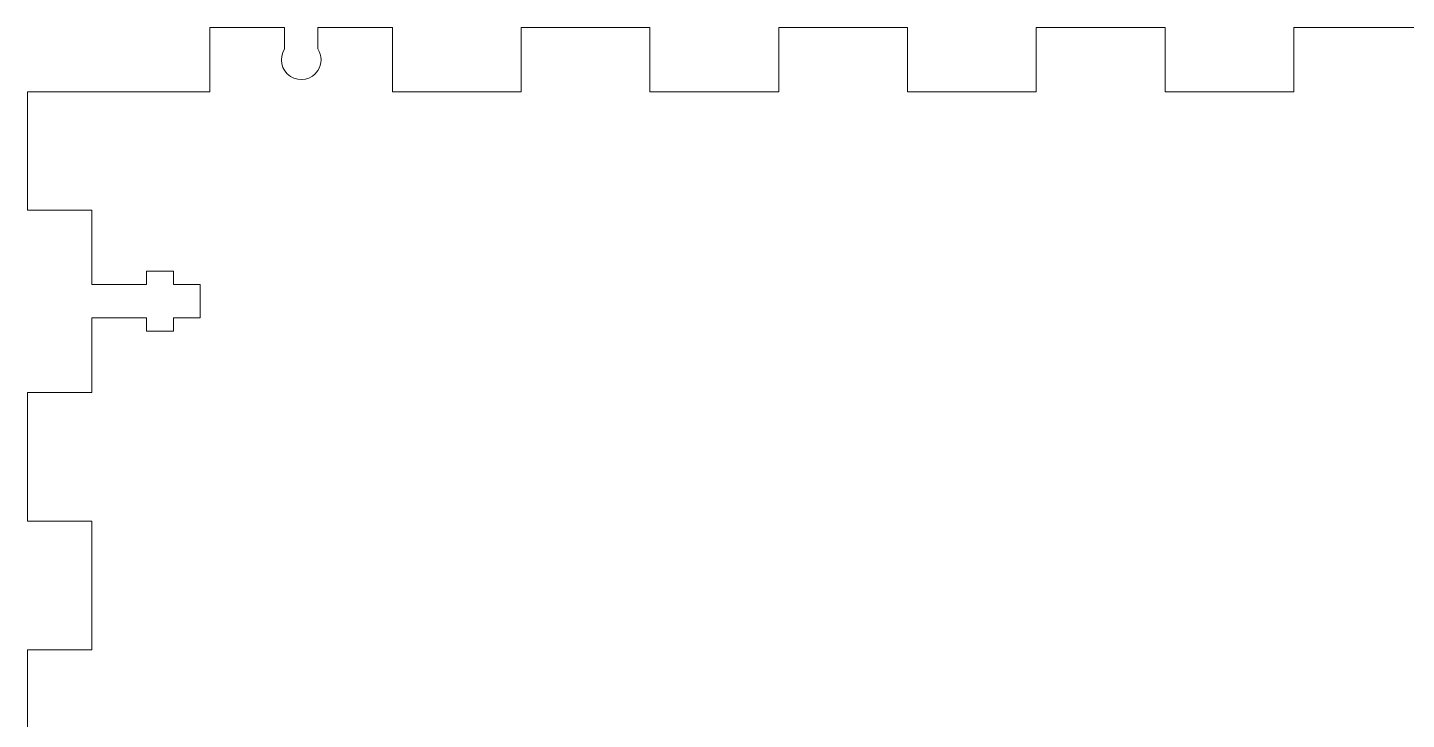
# Model space of a CAD drawing. Header units: inches. Extents: x 5 to 205, y 56 to 256.
# Drawn here: x 5.3 to 133.8, y 191.5 to 256 of the extents above; entities that cross this region are included whole.
import ezdxf

# ---------------------------------------------------------------- set-up
doc = ezdxf.new("R2010")
doc.units = ezdxf.units.IN
doc.header["$MEASUREMENT"] = 0

# ---------------------------------------------------------------- blocks, each defined once
blk = doc.blocks.new('block 455')
at = {"color": 7, "lineweight": 15, "true_color": 0xffffff}
blk.add_lwpolyline([(22.3, 249.99), (5.3, 249.99)], dxfattribs=at)
blk = doc.blocks.new('block 456')
at = {"color": 7, "lineweight": 15, "true_color": 0xffffff}
blk.add_lwpolyline([(22.3, 255.99), (22.3, 249.99)], dxfattribs=at)
blk = doc.blocks.new('block 457')
at = {"color": 7, "lineweight": 15, "true_color": 0xffffff}
blk.add_lwpolyline([(29.25, 255.99), (22.3, 255.99)], dxfattribs=at)
blk = doc.blocks.new('block 458')
at = {"color": 7, "lineweight": 15, "true_color": 0xffffff}
blk.add_lwpolyline([(29.25, 254), (29.25, 255.99)], dxfattribs=at)
blk = doc.blocks.new('block 459')
at = {"color": 7, "lineweight": 15, "true_color": 0xffffff}
blk.add_lwpolyline([(32.35, 255.99), (32.35, 254)], dxfattribs=at)
blk = doc.blocks.new('block 460')
at = {"color": 7, "lineweight": 15, "true_color": 0xffffff}
blk.add_lwpolyline([(39.3, 255.99), (32.35, 255.99)], dxfattribs=at)
blk = doc.blocks.new('block 461')
at = {"color": 7, "lineweight": 15, "true_color": 0xffffff}
blk.add_lwpolyline([(39.3, 249.99), (39.3, 255.99)], dxfattribs=at)
blk = doc.blocks.new('block 462')
at = {"color": 7, "lineweight": 15, "true_color": 0xffffff}
blk.add_lwpolyline([(51.3, 249.99), (39.3, 249.99)], dxfattribs=at)
blk = doc.blocks.new('block 463')
at = {"color": 7, "lineweight": 15, "true_color": 0xffffff}
blk.add_lwpolyline([(51.3, 255.99), (51.3, 249.99)], dxfattribs=at)
blk = doc.blocks.new('block 464')
at = {"color": 7, "lineweight": 15, "true_color": 0xffffff}
blk.add_lwpolyline([(63.3, 255.99), (51.3, 255.99)], dxfattribs=at)
blk = doc.blocks.new('block 465')
at = {"color": 7, "lineweight": 15, "true_color": 0xffffff}
blk.add_lwpolyline([(63.3, 249.99), (63.3, 255.99)], dxfattribs=at)
blk = doc.blocks.new('block 466')
at = {"color": 7, "lineweight": 15, "true_color": 0xffffff}
blk.add_lwpolyline([(75.3, 249.99), (63.3, 249.99)], dxfattribs=at)
blk = doc.blocks.new('block 467')
at = {"color": 7, "lineweight": 15, "true_color": 0xffffff}
blk.add_lwpolyline([(75.3, 255.99), (75.3, 249.99)], dxfattribs=at)
blk = doc.blocks.new('block 468')
at = {"color": 7, "lineweight": 15, "true_color": 0xffffff}
blk.add_lwpolyline([(87.3, 255.99), (75.3, 255.99)], dxfattribs=at)
blk = doc.blocks.new('block 469')
at = {"color": 7, "lineweight": 15, "true_color": 0xffffff}
blk.add_lwpolyline([(87.3, 249.99), (87.3, 255.99)], dxfattribs=at)
blk = doc.blocks.new('block 470')
at = {"color": 7, "lineweight": 15, "true_color": 0xffffff}
blk.add_lwpolyline([(99.3, 249.99), (87.3, 249.99)], dxfattribs=at)
blk = doc.blocks.new('block 471')
at = {"color": 7, "lineweight": 15, "true_color": 0xffffff}
blk.add_lwpolyline([(99.3, 255.99), (99.3, 249.99)], dxfattribs=at)
blk = doc.blocks.new('block 472')
at = {"color": 7, "lineweight": 15, "true_color": 0xffffff}
blk.add_lwpolyline([(111.3, 255.99), (99.3, 255.99)], dxfattribs=at)
blk = doc.blocks.new('block 473')
at = {"color": 7, "lineweight": 15, "true_color": 0xffffff}
blk.add_lwpolyline([(111.3, 249.99), (111.3, 255.99)], dxfattribs=at)
blk = doc.blocks.new('block 474')
at = {"color": 7, "lineweight": 15, "true_color": 0xffffff}
blk.add_lwpolyline([(123.3, 249.99), (111.3, 249.99)], dxfattribs=at)
blk = doc.blocks.new('block 475')
at = {"color": 7, "lineweight": 15, "true_color": 0xffffff}
blk.add_lwpolyline([(123.3, 255.99), (123.3, 249.99)], dxfattribs=at)
blk = doc.blocks.new('block 476')
at = {"color": 7, "lineweight": 15, "true_color": 0xffffff}
blk.add_lwpolyline([(135.3, 255.99), (123.3, 255.99)], dxfattribs=at)
blk = doc.blocks.new('block 610')
at = {"color": 7, "lineweight": 15, "true_color": 0xffffff}
blk.add_lwpolyline([(5.3, 197.99), (5.3, 185.99)], dxfattribs=at)
blk = doc.blocks.new('block 611')
at = {"color": 7, "lineweight": 15, "true_color": 0xffffff}
blk.add_lwpolyline([(11.3, 197.99), (5.3, 197.99)], dxfattribs=at)
blk = doc.blocks.new('block 612')
at = {"color": 7, "lineweight": 15, "true_color": 0xffffff}
blk.add_lwpolyline([(11.3, 209.99), (11.3, 197.99)], dxfattribs=at)
blk = doc.blocks.new('block 613')
at = {"color": 7, "lineweight": 15, "true_color": 0xffffff}
blk.add_lwpolyline([(5.3, 209.99), (11.3, 209.99)], dxfattribs=at)
blk = doc.blocks.new('block 614')
at = {"color": 7, "lineweight": 15, "true_color": 0xffffff}
blk.add_lwpolyline([(5.3, 221.99), (5.3, 209.99)], dxfattribs=at)
blk = doc.blocks.new('block 615')
at = {"color": 7, "lineweight": 15, "true_color": 0xffffff}
blk.add_lwpolyline([(11.3, 221.99), (5.3, 221.99)], dxfattribs=at)
blk = doc.blocks.new('block 616')
at = {"color": 7, "lineweight": 15, "true_color": 0xffffff}
blk.add_lwpolyline([(11.3, 228.94), (11.3, 221.99)], dxfattribs=at)
blk = doc.blocks.new('block 617')
at = {"color": 7, "lineweight": 15, "true_color": 0xffffff}
blk.add_lwpolyline([(16.4, 228.94), (11.3, 228.94)], dxfattribs=at)
blk = doc.blocks.new('block 618')
at = {"color": 7, "lineweight": 15, "true_color": 0xffffff}
blk.add_lwpolyline([(16.4, 227.69), (16.4, 228.94)], dxfattribs=at)
blk = doc.blocks.new('block 619')
at = {"color": 7, "lineweight": 15, "true_color": 0xffffff}
blk.add_lwpolyline([(18.9, 227.69), (16.4, 227.69)], dxfattribs=at)
blk = doc.blocks.new('block 620')
at = {"color": 7, "lineweight": 15, "true_color": 0xffffff}
blk.add_lwpolyline([(18.9, 228.94), (18.9, 227.69)], dxfattribs=at)
blk = doc.blocks.new('block 621')
at = {"color": 7, "lineweight": 15, "true_color": 0xffffff}
blk.add_lwpolyline([(21.4, 228.94), (18.9, 228.94)], dxfattribs=at)
blk = doc.blocks.new('block 622')
at = {"color": 7, "lineweight": 15, "true_color": 0xffffff}
blk.add_lwpolyline([(21.4, 232.04), (21.4, 228.94)], dxfattribs=at)
blk = doc.blocks.new('block 623')
at = {"color": 7, "lineweight": 15, "true_color": 0xffffff}
blk.add_lwpolyline([(18.9, 232.04), (21.4, 232.04)], dxfattribs=at)
blk = doc.blocks.new('block 624')
at = {"color": 7, "lineweight": 15, "true_color": 0xffffff}
blk.add_lwpolyline([(18.9, 233.29), (18.9, 232.04)], dxfattribs=at)
blk = doc.blocks.new('block 625')
at = {"color": 7, "lineweight": 15, "true_color": 0xffffff}
blk.add_lwpolyline([(16.4, 233.29), (18.9, 233.29)], dxfattribs=at)
blk = doc.blocks.new('block 626')
at = {"color": 7, "lineweight": 15, "true_color": 0xffffff}
blk.add_lwpolyline([(16.4, 232.04), (16.4, 233.29)], dxfattribs=at)
blk = doc.blocks.new('block 627')
at = {"color": 7, "lineweight": 15, "true_color": 0xffffff}
blk.add_lwpolyline([(11.3, 232.04), (16.4, 232.04)], dxfattribs=at)
blk = doc.blocks.new('block 628')
at = {"color": 7, "lineweight": 15, "true_color": 0xffffff}
blk.add_lwpolyline([(11.3, 238.99), (11.3, 232.04)], dxfattribs=at)
blk = doc.blocks.new('block 629')
at = {"color": 7, "lineweight": 15, "true_color": 0xffffff}
blk.add_lwpolyline([(5.3, 238.99), (11.3, 238.99)], dxfattribs=at)
blk = doc.blocks.new('block 630')
at = {"color": 7, "lineweight": 15, "true_color": 0xffffff}
blk.add_lwpolyline([(5.3, 249.99), (5.3, 238.99)], dxfattribs=at)
blk = doc.blocks.new('block 645')
at = {"color": 7, "lineweight": 15, "true_color": 0xffffff}
blk.add_open_spline([(29.25, 254), (28.7, 253.15), (28.94, 252), (29.79, 251.44), (30.65, 250.88), (31.8, 251.13), (32.35, 251.98), (32.75, 252.6), (32.75, 253.39), (32.35, 254)], degree=3, knots=[0, 0, 0, 0, 1, 1, 1, 2, 2, 2, 3, 3, 3, 3], dxfattribs=at)

msp = doc.modelspace()

# ---------------------------------------------------------------- block references
for name in ['block 456', 'block 457', 'block 458', 'block 459', 'block 460', 'block 461', 'block 463', 'block 464', 'block 465', 'block 467', 'block 468', 'block 469', 'block 471', 'block 472', 'block 473', 'block 475', 'block 476', 'block 645', 'block 455', 'block 630', 'block 462', 'block 466', 'block 470', 'block 474', 'block 629', 'block 628', 'block 625', 'block 626', 'block 624', 'block 627', 'block 623', 'block 622', 'block 616', 'block 617', 'block 618', 'block 620', 'block 621', 'block 619', 'block 614', 'block 615', 'block 613', 'block 612', 'block 610', 'block 611']:
    msp.add_blockref(name, (0, 0))

doc.saveas('drawing.dxf')
